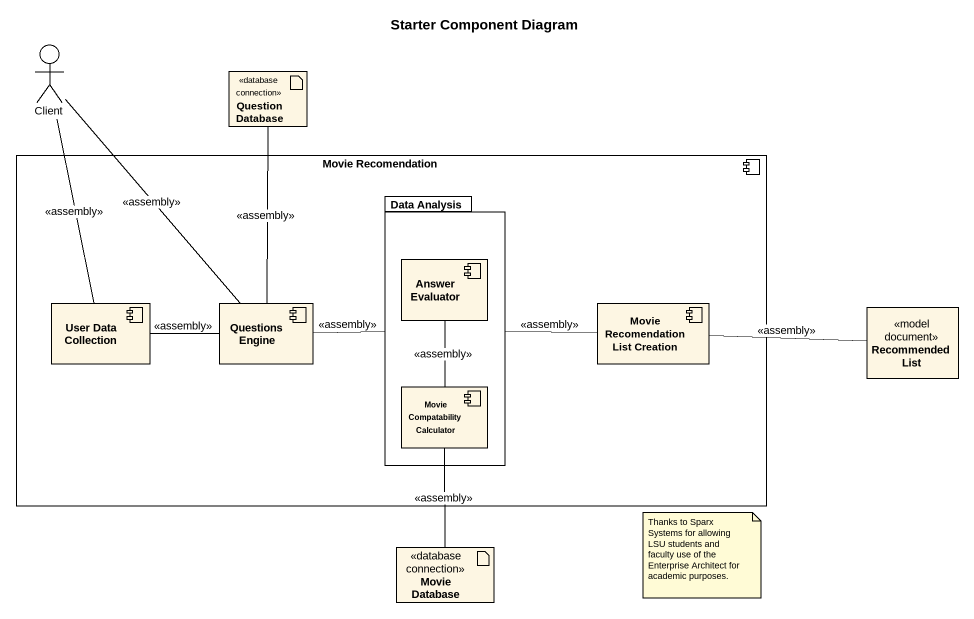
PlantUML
@startuml
title Starter Component Diagram
allowmixing
hide circle
hide empty members
actor Client
artifact "Question Database" as Question_Database <<database connection>>
component "Movie Recomendation" as Movie_Recomendation {
  package "Data Analysis" as Data_Analysis {
    component "Answer Evaluator" as Answer_Evaluator
    component "Movie Compatability Calculator" as Movie_Compatability
  }
  component "User Data Collection" as User_Data_Collection
  component "Questions Engine" as Questions_Engine
  component "Movie Recomendation List Creation" as Movie_Recomendation_List
}
class "Recommended List" as Recommended_List <<model document>>
artifact "Movie Database" as Movie_Database <<database connection>>
Question_Database -- Questions_Engine : <<assembly>>
Data_Analysis -left- Questions_Engine : <<assembly>>
Answer_Evaluator -- Movie_Compatability : <<assembly>>
User_Data_Collection -up- Client : <<assembly>>
Questions_Engine -up- Client : <<assembly>>
Questions_Engine -left- User_Data_Collection : <<assembly>>
Movie_Recomendation_List -left- Data_Analysis : <<assembly>>
Recommended_List -left- Movie_Recomendation_List : <<assembly>>
Movie_Database -up- Movie_Compatability : <<assembly>>
note as N1
  Thanks to Sparx Systems for allowing LSU students and faculty use of the Enterprise Architect for academic purposes.
end note
@enduml
